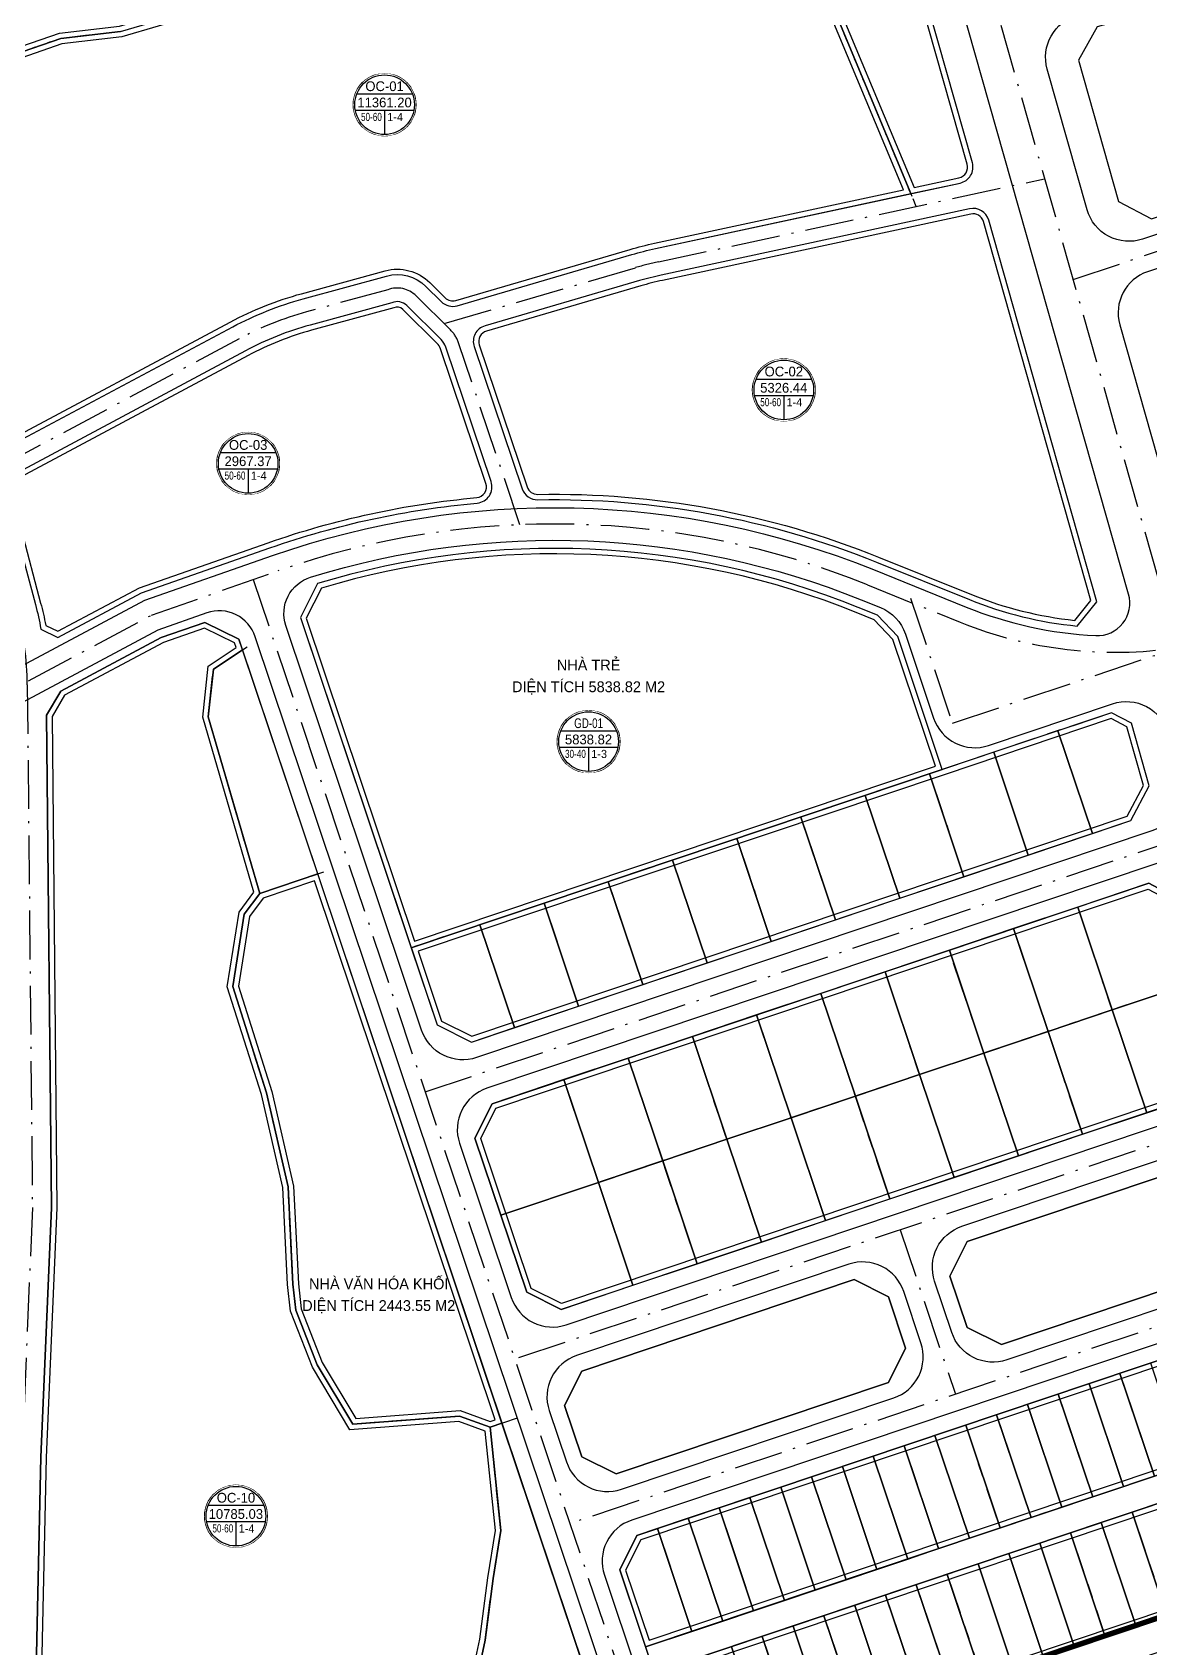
# Model space of a CAD drawing. Header units: millimetres. Extents: x 567980 to 569372, y 2065777 to 2066674.
# Drawn here: x 568266.4 to 568472.5, y 2065987.2 to 2066285.1 of the extents above; entities that cross this region are included whole.
import ezdxf
from ezdxf.enums import TextEntityAlignment as Align

# ---------------------------------------------------------------- set-up
doc = ezdxf.new("R2010")
doc.units = ezdxf.units.MM
for name, pattern in [('ACAD_ISO10W100', [18.5, 12, -3, 0.5, -3]), ('CENTER', [3, 1.5, -0.5, 0.5, -0.5]), ('DOT', [0.25, 0, -0.25]), ('HIDDEN', [0.75, 0.5, -0.25])]:
    doc.linetypes.add(name, pattern=pattern)
doc.layers.add('boDnv', color=54, linetype='Continuous', lineweight=25)
for name, color, linetype in [('BoThamCo', 94, 'Continuous'), ('ChiaLo', 128, 'CENTER'), ('dat cong cong', 240, 'Continuous'), ('datHTKT', 20, 'Continuous'), ('datOBt', 42, 'Continuous'), ('datOlienke', 42, 'Continuous'), ('datOXh', 42, 'Continuous'), ('datTruog', 134, 'Continuous'), ('ddc', 32, 'Continuous'), ('ghi_chu', 7, 'Continuous'), ('LogDg', 7, 'Continuous'), ('loKBT', 42, 'Continuous'), ('LoLK', 6, 'Continuous'), ('RANHGIOI', 2, 'HIDDEN'), ('TimDg', 222, 'Continuous'), ('ViaHeS', 32, 'Continuous')]:
    doc.layers.add(name, color=color, linetype=linetype)
doc.styles.add('avantH', font='', dxfattribs={"height": 10})
doc.styles.add('avh', font='')
doc.styles.add('rms', font='romans.shx', dxfattribs={"width": 0.7, "bigfont": 'vns.shx'})
doc.styles.get('avantH').set_extended_font_data('.VnAvantH')
doc.styles.get('avh').set_extended_font_data('.VnAvantH')
doc.linetypes.add('ADL', pattern='A,0.125,-0.15,["++",rms,S=0.5,R=0,X=0,Y=-0.2245],-1.35,1.125', length=2.75)

# ---------------------------------------------------------------- blocks, each defined once
blk = doc.blocks.new('sl')
at = {"layer": 'ghi_chu', "color": 158}
blk.add_circle((0, 0), 5.75, dxfattribs=at)
at = {"color": 158, "linetype": 'DOT'}
blk.add_wipeout([(0, 5.75), (0.97, 5.67), (1.86, 5.44), (2.47, 5.19), (3.13, 4.82), (3.79, 4.32), (4.43, 3.67), (4.91, 2.99), (5.2, 2.45), (5.53, 1.57), (5.7, 0.77), (5.75, 0), (5.69, -0.85), (5.5, -1.69), (5.23, -2.38), (4.83, -3.13), (4.38, -3.72), (3.93, -4.2), (2.99, -4.91), (2.42, -5.22), (1.54, -5.54), (0.63, -5.72), (0, -5.75), (-0.86, -5.69), (-1.59, -5.52), (-2.41, -5.22), (-3.14, -4.82), (-3.72, -4.39), (-4.31, -3.8), (-4.85, -3.09), (-5.21, -2.43), (-5.52, -1.6), (-5.69, -0.85), (-5.75, 0), (-5.66, 1.01), (-5.49, 1.72), (-5.12, 2.62), (-4.44, 3.66), (-3.55, 4.52), (-2.72, 5.07), (-1.72, 5.49), (-0.8, 5.69)], dxfattribs=at).dxf.layer = 'ghi_chu'
at = {"layer": 'ghi_chu', "color": 32}
for points in [[(-5.12, 2), (5.12, 2)], [(-5.41, -1), (5.41, -1)], [(0, -1), (0, -5.5)]]:
    blk.add_lwpolyline(points, dxfattribs=at)
at = {"layer": 'ghi_chu'}
blk.add_circle((0, 0), 5.5, dxfattribs=at)
at = {"layer": 'ghi_chu', "style": 'avh'}
for tag, height, p in [('SOLO', 1.25, (0, 2.51)), ('DT', 1.5, (-0.01, -0.49))]:
    blk.add_attdef(tag, text='', height=height, dxfattribs=at).set_placement(p, align=Align.CENTER)
blk.add_attdef('MD', text='', height=1.25, dxfattribs=at).set_placement((-0.5, -3), align=Align.RIGHT)
blk.add_attdef('TC', (0.5, -3.02), '', height=1.25, dxfattribs=at)
blk = doc.blocks.new('NEN')
at = {"layer": 'boDnv', "color": 10, "linetype": 'ADL', "ltscale": 0.25}
for points in [[(-337.86, -171.83, -0.100906), (-274.99, -183.41), (-257.86, -190.31, 0.069669), (-238.75, -195.07), (-235.79, -191.4), (-255.62, -121.54, 0.395422), (-257.97, -120.13), (-314.85, -132.37, 0.018157), (-318.83, -133.38), (-347.31, -141.71, 0.426286), (-348.64, -144.27), (-339.8, -170.47, 0.326995)], [(-349.12, -172.44, 0.485201), (-347.41, -169.81), (-355.79, -144.98, 0.116677), (-356.4, -144.01), (-362.75, -137.72, 0.3131), (-364.43, -137.43), (-379.59, -141.57, 0.056028), (-391.31, -146.24), (-434.2, -169.15, 0.361289), (-435.16, -171.52, -0.011809), (-433.13, -178.52), (-429.58, -191.88, -0.017292), (-428.64, -195.99), (-426.43, -197.09), (-411.36, -189.06), (-387.6, -180.76, -0.061745)], [(-272.33, -198.6), (-275.76, -194.96), (-279.1, -193.61, 0.170573), (-377.79, -189.13), (-380.58, -194.65), (-360.59, -254.22), (-264.49, -221.96)]]:
    blk.add_lwpolyline(points, format="xyb", close=True, dxfattribs=at)
blk.add_lwpolyline([(-350.55, -392.42), (-348.55, -382.98), (-347.1, -371.65), (-345.68, -362.91), (-347.58, -344.59), (-352.44, -342.85), (-372.52, -344.35), (-379.45, -332.8), (-383.47, -322.51), (-384.01, -317.59), (-384.91, -299.69), (-388.86, -282.5), (-395.14, -262.66), (-392.97, -248.87), (-390.25, -245.23), (-399.67, -212.94), (-398.65, -203.5), (-393.52, -200.09), (-393.8, -199.24), (-399.36, -196.52), (-406.93, -199.16), (-425.15, -208.88), (-427.48, -212.81), (-426.6, -303.43), (-428.53, -349.46), (-429.6, -396.96, 0.463367)], format="xyb", dxfattribs=at)
for points in [[(-379.08, -243.1), (-388.54, -246.28), (-391.07, -249.67), (-393.09, -262.51), (-386.93, -281.97), (-382.92, -299.41), (-382.02, -317.43), (-381.51, -322.03), (-377.65, -331.92), (-371.44, -342.27), (-352.17, -340.82), (-346.64, -342.8), (-345.73, -342.5)], [(-211.9, -275.58), (-214.9, -281.27), (-333.5, -321.07), (-339.08, -318.29), (-348.37, -290.63), (-345.59, -285.04), (-225.22, -244.65), (-219.87, -247.47)], [(-193.19, -341.49), (-196.91, -328.37), (-202.26, -325.55), (-318.86, -364.68), (-321.64, -370.27), (-317.32, -383.15)], [(-192.46, -367.62), (-188.11, -359.37), (-191.27, -348.23), (-315.09, -389.78), (-310.77, -402.66), (-305.18, -405.44)]]:
    blk.add_lwpolyline(points, close=True, dxfattribs=at)
at = {"layer": 'BoThamCo'}
for points in [[(-114.05, -78.66), (-121.03, -59.36), (-127.55, -55.99), (-234.64, -85.61), (-238.09, -91.75), (-230.7, -117.81), (-224.59, -121.03), (-117.09, -84.95)], [(-392.32, -200.5), (-397.71, -204.07), (-398.66, -212.85), (-389.15, -245.43), (-378.45, -241.84)], [(-205.45, -312.91), (-202.08, -306.51), (-204.81, -296.87), (-210.92, -293.65), (-258.65, -309.66), (-261.8, -316), (-258.62, -325.48), (-252.29, -328.62)], [(-269.99, -329.29), (-273.17, -319.81), (-279.51, -316.66), (-329.75, -333.53), (-332.9, -339.86), (-329.72, -349.34), (-323.39, -352.49), (-273.14, -335.62)]]:
    blk.add_lwpolyline(points, close=True, dxfattribs=at)
at = {"layer": 'ChiaLo', "ltscale": 5}
for points in [[(-356.12, -429.92), (-354.86, -414.83), (-353.15, -406.81), (-351.91, -395.12), (-349.63, -392.93), (-347.57, -383.15), (-346.11, -371.79), (-344.67, -362.94), (-346.65, -343.86), (-352.31, -341.83), (-371.98, -343.31), (-378.55, -332.36), (-382.49, -322.27), (-383.02, -317.51), (-383.92, -299.55), (-387.89, -282.23), (-394.12, -262.59), (-392.02, -249.27), (-389.15, -245.43), (-398.66, -212.85), (-397.71, -204.07), (-389.74, -198.79)], [(-241.89, -215.44), (-235.53, -234.4)], [(-253.74, -219.41), (-247.38, -238.37)], [(-265.59, -223.39), (-259.23, -242.35)], [(-277.44, -227.37), (-271.08, -246.33)], [(-289.29, -231.34), (-282.93, -250.3)], [(-301.14, -235.32), (-294.78, -254.28)], [(-389.15, -245.43), (-375.61, -240.88)], [(-312.99, -239.3), (-306.63, -258.26)], [(-324.84, -243.27), (-318.48, -262.24)], [(-336.69, -247.25), (-330.33, -266.21)], [(-225.49, -285.88), (-238.22, -247.96)], [(-348.54, -251.23), (-342.18, -270.19)], [(-237.34, -289.86), (-250.07, -251.93)], [(-249.19, -293.83), (-261.92, -255.91)], [(-214.93, -261.24), (-344.67, -304.78)], [(-261.04, -297.81), (-273.77, -259.89)], [(-272.9, -301.79), (-285.62, -263.87)], [(-284.75, -305.76), (-297.47, -267.84)], [(-296.6, -309.74), (-309.32, -271.82)], [(-308.45, -313.72), (-321.17, -275.8)], [(-320.3, -317.7), (-333.02, -279.77)], [(-236.14, -335.87), (-229.78, -354.83)], [(-230.46, -333.96), (-224.09, -352.92)], [(-241.83, -337.77), (-235.47, -356.73)], [(-346.65, -343.86), (-341.62, -342.17)], [(-191.96, -342.13), (-317.95, -384.41)], [(-253.21, -341.59), (-246.84, -360.55)], [(-247.52, -339.68), (-241.16, -358.64)], [(-264.58, -345.41), (-258.22, -364.37)], [(-252.53, -362.46), (-258.9, -343.5)], [(-190.6, -346.95), (-316.36, -389.15)], [(-270.27, -347.32), (-263.91, -366.28)], [(-281.65, -351.14), (-275.29, -370.1)], [(-275.96, -349.23), (-269.6, -368.19)], [(-287.34, -353.05), (-280.97, -372.01)], [(-298.71, -356.86), (-292.35, -375.82)], [(-293.03, -354.95), (-286.66, -373.92)], [(-304.4, -358.77), (-298.04, -377.73)], [(-228.19, -359.57), (-221.83, -378.53)], [(-315.78, -362.59), (-309.42, -381.55)], [(-310.09, -360.68), (-303.73, -379.64)], [(-239.57, -363.38), (-233.2, -382.34)], [(-233.88, -361.48), (-227.51, -380.44)], [(-245.25, -365.29), (-238.89, -384.25)], [(-256.63, -369.11), (-250.27, -388.07)], [(-244.58, -386.16), (-250.94, -367.2)], [(-262.32, -371.02), (-255.96, -389.98)], [(-273.7, -374.84), (-267.33, -393.8)], [(-268.01, -372.93), (-261.64, -391.89)], [(-279.38, -376.75), (-273.02, -395.71)], [(-290.76, -380.56), (-284.4, -399.53)], [(-285.07, -378.66), (-278.71, -397.62)], [(-296.45, -382.47), (-290.09, -401.43)], [(-302.14, -384.38), (-295.77, -403.34)]]:
    blk.add_lwpolyline(points, dxfattribs=at)
at = {"layer": 'dat cong cong'}
blk.add_lwpolyline([(-378.45, -241.84), (-389.15, -245.43), (-392.02, -249.27), (-394.12, -262.59), (-387.89, -282.23), (-383.92, -299.55), (-383.02, -317.51), (-382.49, -322.27), (-378.55, -332.36), (-371.98, -343.31), (-352.31, -341.83), (-346.65, -343.86), (-344.46, -343.13)], close=True, dxfattribs=at)
at = {"layer": 'datHTKT'}
blk.add_lwpolyline([(-344.46, -343.13), (-346.65, -343.86), (-344.67, -362.94), (-346.11, -371.79), (-347.57, -383.15), (-349.63, -392.93), (-351.91, -395.12), (-353.15, -406.81), (-354.86, -414.83), (-355.58, -423.41), (-326.11, -413.52), (-322.96, -407.19)], close=True, dxfattribs=at)
at = {"layer": 'datOBt'}
blk.add_lwpolyline([(-210.83, -275.69), (-214.2, -282.09), (-333.57, -322.15), (-339.9, -319), (-349.45, -290.56), (-346.3, -284.23), (-225.14, -243.57), (-219.03, -246.79)], close=True, dxfattribs=at)
at = {"layer": 'datOlienke'}
for points in [[(-191.96, -342.13), (-196.07, -327.68), (-202.17, -324.46), (-319.57, -363.86), (-322.72, -370.19), (-317.95, -384.41)], [(-191.76, -368.44), (-187.04, -359.48), (-190.6, -346.95), (-316.36, -389.15), (-311.58, -403.38), (-305.25, -406.52)]]:
    blk.add_lwpolyline(points, close=True, dxfattribs=at)
at = {"layer": 'datTruog', "linetype": 'ByBlock'}
blk.add_lwpolyline([(-271.45, -198.08), (-275.19, -194.11), (-278.73, -192.68, 0.171311), (-378.49, -188.3), (-381.66, -194.57), (-361.22, -255.48), (-263.22, -222.59)], format="xyb", close=True, dxfattribs=at)
at = {"layer": 'ddc'}
for points in [[(-337.84, -172.83, -0.100906), (-275.37, -184.33), (-258.23, -191.24, 0.071574), (-238.31, -196.12), (-234.69, -191.63), (-254.66, -121.27, 0.395422), (-258.18, -119.15), (-315.06, -131.4, 0.018157), (-319.11, -132.42), (-347.59, -140.75, 0.426286), (-349.59, -144.59), (-340.74, -170.79, 0.326995), (-337.84, -172.83)], [(-349.03, -173.44, 0.485201), (-346.46, -169.49), (-354.84, -144.66, 0.116677), (-355.7, -143.29), (-362.04, -137.01, 0.302819), (-364.77, -136.48), (-379.85, -140.6, 0.056028), (-391.79, -145.35), (-434.67, -168.27, 0.361289), (-436.12, -171.82, -0.011809), (-434.09, -178.78), (-430.55, -192.14, -0.019347), (-429.53, -196.67), (-426.41, -198.22), (-410.96, -189.98), (-387.27, -181.7, -0.061745), (-349.03, -173.44)], [(-349.63, -392.93), (-347.57, -383.15), (-346.11, -371.79), (-344.67, -362.94), (-346.65, -343.86), (-352.31, -341.83), (-371.98, -343.31), (-378.55, -332.36), (-382.49, -322.27), (-383.02, -317.51), (-383.92, -299.55), (-387.89, -282.23), (-394.12, -262.59), (-392.02, -249.27), (-389.15, -245.43), (-398.66, -212.85), (-397.71, -204.07), (-392.32, -200.5), (-392.99, -198.53), (-399.3, -195.44), (-407.34, -198.25), (-425.87, -208.13), (-428.49, -212.54), (-427.6, -303.41), (-429.53, -349.43), (-430.6, -396.93, 0.463367)]]:
    blk.add_lwpolyline(points, format="xyb", dxfattribs=at)
at = {"layer": 'LogDg'}
for points in [[(-238.3, -83.51), (-127.99, -53, -0.391769), (-118.33, -57.99), (-111.27, -77.52, -0.421043), (-116.24, -87.83), (-226.25, -124.75, -0.428104), (-236.49, -119.35), (-243.86, -93.4, -0.416202)], [(-303.34, -412.21), (-191.36, -374.63, 0.400458), (-181.7, -356.31), (-190.27, -326.14, 0.428104), (-200.51, -320.74), (-320.53, -361.02, 0.414214), (-325.56, -371.15), (-313.47, -407.17, 0.414214)]]:
    blk.add_lwpolyline(points, format="xyb", close=True, dxfattribs=at)
for points in [[(-103.78, -98.22, 0.407417), (-113.85, -93.36), (-225.33, -130.77, 0.400458), (-230.48, -140.54), (-222.28, -169.43, 0.428104), (-212.04, -174.83), (-98.55, -136.74, 0.421043), (-93.57, -126.44), (-103.78, -98.22)], [(-205.03, -274.14), (-213.23, -245.24, 0.428104), (-223.47, -239.84), (-347.25, -281.38, 0.414214), (-352.29, -291.51), (-342.74, -319.95, 0.414214), (-332.62, -324.99), (-210.18, -283.9, 0.400458), (-205.03, -274.14)], [(-199.01, -295.32), (-196.28, -304.95, -0.400458), (-201.43, -314.72), (-251.33, -331.47, -0.414214), (-261.46, -326.43), (-264.64, -316.95, -0.414214), (-259.6, -306.82), (-209.26, -289.92, -0.428104), (-199.01, -295.32)], [(-272.19, -338.47, 0.414214), (-267.15, -328.34), (-270.33, -318.86, 0.414214), (-280.46, -313.82), (-330.71, -330.68, 0.414214), (-335.75, -340.81), (-332.56, -350.29, 0.414214), (-322.43, -355.33), (-272.19, -338.47)]]:
    blk.add_lwpolyline(points, format="xyb", dxfattribs=at)
at = {"layer": 'loKBT'}
for points in [[(-225.04, -225.61), (-228.32, -214.04), (-231.99, -212.11), (-241.89, -215.44), (-235.53, -234.4), (-228.42, -232.01)], [(-241.89, -215.44), (-253.74, -219.41), (-247.38, -238.37), (-235.53, -234.4)], [(-253.74, -219.41), (-265.59, -223.39), (-259.23, -242.35), (-247.38, -238.37)], [(-265.59, -223.39), (-277.44, -227.37), (-271.08, -246.33), (-259.23, -242.35)], [(-277.44, -227.37), (-289.29, -231.34), (-282.93, -250.3), (-271.08, -246.33)], [(-289.29, -231.34), (-301.14, -235.32), (-294.78, -254.28), (-282.93, -250.3)], [(-301.14, -235.32), (-312.99, -239.3), (-306.63, -258.26), (-294.78, -254.28)], [(-312.99, -239.3), (-324.84, -243.27), (-318.48, -262.24), (-306.63, -258.26)], [(-324.84, -243.27), (-336.69, -247.25), (-330.33, -266.21), (-318.48, -262.24)], [(-219.03, -246.79), (-225.14, -243.57), (-238.22, -247.96), (-231.86, -266.92), (-214.93, -261.24)], [(-336.69, -247.25), (-348.54, -251.23), (-342.18, -270.19), (-330.33, -266.21)], [(-238.22, -247.96), (-250.07, -251.93), (-243.71, -270.9), (-231.86, -266.92)], [(-348.54, -251.23), (-361.22, -255.48), (-356.44, -269.7), (-350.11, -272.85), (-342.18, -270.19)], [(-250.07, -251.93), (-261.92, -255.91), (-255.56, -274.87), (-243.71, -270.9)], [(-261.92, -255.91), (-273.77, -259.89), (-267.41, -278.85), (-255.56, -274.87)], [(-273.77, -259.89), (-285.62, -263.87), (-279.26, -282.83), (-267.41, -278.85)], [(-214.93, -261.24), (-231.86, -266.92), (-225.49, -285.88), (-214.2, -282.09), (-210.83, -275.69)], [(-285.62, -263.87), (-297.47, -267.84), (-291.11, -286.8), (-279.26, -282.83)], [(-297.47, -267.84), (-309.32, -271.82), (-302.96, -290.78), (-291.11, -286.8)], [(-231.86, -266.92), (-243.71, -270.9), (-237.34, -289.86), (-225.49, -285.88)], [(-243.71, -270.9), (-255.56, -274.87), (-249.19, -293.83), (-237.34, -289.86)], [(-309.32, -271.82), (-321.17, -275.8), (-314.81, -294.76), (-302.96, -290.78)], [(-321.17, -275.8), (-333.02, -279.77), (-326.66, -298.73), (-314.81, -294.76)], [(-255.56, -274.87), (-267.41, -278.85), (-261.04, -297.81), (-249.19, -293.83)], [(-333.02, -279.77), (-346.3, -284.23), (-349.45, -290.56), (-344.67, -304.78), (-326.66, -298.73)], [(-267.41, -278.85), (-279.26, -282.83), (-272.9, -301.79), (-261.04, -297.81)], [(-279.26, -282.83), (-291.11, -286.8), (-284.75, -305.76), (-272.9, -301.79)], [(-291.11, -286.8), (-302.96, -290.78), (-296.6, -309.74), (-284.75, -305.76)], [(-302.96, -290.78), (-314.81, -294.76), (-308.45, -313.72), (-296.6, -309.74)], [(-314.81, -294.76), (-326.66, -298.73), (-320.3, -317.7), (-308.45, -313.72)], [(-326.66, -298.73), (-344.67, -304.78), (-339.9, -319), (-333.57, -322.15), (-320.3, -317.7)]]:
    blk.add_lwpolyline(points, close=True, dxfattribs=at)
at = {"layer": 'LoLK'}
for points in [[(-224.77, -332.05), (-230.46, -333.96), (-224.09, -352.92), (-218.4, -351.01)], [(-236.14, -335.87), (-241.83, -337.77), (-235.47, -356.73), (-229.78, -354.83)], [(-230.46, -333.96), (-236.14, -335.87), (-229.78, -354.83), (-224.09, -352.92)], [(-241.83, -337.77), (-247.52, -339.68), (-241.16, -358.64), (-235.47, -356.73)], [(-253.21, -341.59), (-258.9, -343.5), (-252.53, -362.46), (-246.84, -360.55)], [(-247.52, -339.68), (-253.21, -341.59), (-246.84, -360.55), (-241.16, -358.64)], [(-264.58, -345.41), (-270.27, -347.32), (-263.91, -366.28), (-258.22, -364.37)], [(-258.9, -343.5), (-264.58, -345.41), (-258.22, -364.37), (-252.53, -362.46)], [(-270.27, -347.32), (-275.96, -349.23), (-269.6, -368.19), (-263.91, -366.28)], [(-281.65, -351.14), (-287.34, -353.05), (-280.97, -372.01), (-275.29, -370.1)], [(-275.96, -349.23), (-281.65, -351.14), (-275.29, -370.1), (-269.6, -368.19)], [(-287.34, -353.05), (-293.03, -354.95), (-286.66, -373.92), (-280.97, -372.01)], [(-298.71, -356.86), (-304.4, -358.77), (-300.9, -369.2), (-298.04, -377.73), (-292.35, -375.82)], [(-293.03, -354.95), (-298.71, -356.86), (-292.35, -375.82), (-286.66, -373.92)], [(-304.4, -358.77), (-310.09, -360.68), (-303.73, -379.64), (-298.04, -377.73)], [(-228.19, -359.57), (-233.88, -361.48), (-227.51, -380.44), (-221.83, -378.53)], [(-222.5, -357.66), (-228.19, -359.57), (-221.83, -378.53), (-216.14, -376.62)], [(-315.78, -362.59), (-319.57, -363.86), (-322.72, -370.19), (-317.95, -384.41), (-309.42, -381.55)], [(-310.09, -360.68), (-315.78, -362.59), (-309.42, -381.55), (-303.73, -379.64)], [(-239.57, -363.38), (-245.25, -365.29), (-238.89, -384.25), (-233.2, -382.34)], [(-233.88, -361.48), (-239.57, -363.38), (-233.2, -382.34), (-227.51, -380.44)], [(-245.25, -365.29), (-250.94, -367.2), (-244.58, -386.16), (-238.89, -384.25)], [(-256.63, -369.11), (-262.32, -371.02), (-255.96, -389.98), (-250.27, -388.07)], [(-250.94, -367.2), (-256.63, -369.11), (-250.27, -388.07), (-244.58, -386.16)], [(-262.32, -371.02), (-268.01, -372.93), (-261.64, -391.89), (-255.96, -389.98)], [(-273.7, -374.84), (-279.38, -376.75), (-273.02, -395.71), (-267.33, -393.8)], [(-268.01, -372.93), (-273.7, -374.84), (-267.33, -393.8), (-261.64, -391.89)], [(-279.38, -376.75), (-285.07, -378.66), (-278.71, -397.62), (-273.02, -395.71)], [(-290.76, -380.56), (-296.45, -382.47), (-290.09, -401.43), (-284.4, -399.53)], [(-285.07, -378.66), (-290.76, -380.56), (-284.4, -399.53), (-278.71, -397.62)], [(-296.45, -382.47), (-302.14, -384.38), (-295.77, -403.34), (-290.09, -401.43)], [(-302.14, -384.38), (-307.82, -386.29), (-301.46, -405.25), (-295.77, -403.34)]]:
    blk.add_lwpolyline(points, close=True, dxfattribs=at)
at = {"layer": 'TimDg', "linetype": 'ACAD_ISO10W100', "ltscale": 0.75}
for points in [[(-282.7, 21.46), (-168.82, -379.72)], [(-239.08, -132.22), (-104.62, -87.09)], [(-269.08, -190.99), (-261.34, -214.05), (-219.8, -200.11)], [(-270.99, -307.48), (-260.81, -337.81)], [(-187.68, -313.27), (-331.91, -361.67)]]:
    blk.add_lwpolyline(points, dxfattribs=at)
for points in [[(-466.8, -23.68), (-462.71, -88.74), (-450.67, -138.79, 0.027613), (-445.91, -154.65), (-441.38, -167.21, -0.021791), (-437.48, -179.68), (-433.93, -193.04, -0.062497), (-432.04, -206.98), (-431.1, -303.36), (-433.03, -349.32), (-434.47, -413.13), (-433.42, -437.04), (-430.18, -467.43)], [(-355.12, -140.35), (-319.81, -130.02, -0.018157), (-315.59, -128.95), (-244.36, -113.62)], [(-341.14, -177.43), (-352.48, -143.86, 0.116677), (-353.94, -141.52), (-360.28, -135.23, 0.292542), (-365.55, -134.1), (-380.51, -138.19, 0.056028), (-392.96, -143.15), (-440.84, -168.73)]]:
    blk.add_lwpolyline(points, format="xyb", dxfattribs=at)
at = {"layer": 'ViaHeS'}
for points in [[(-224.59, -121.03), (-117.09, -84.95), (-114.05, -78.66), (-121.03, -59.36), (-127.55, -55.99), (-234.64, -85.61), (-238.09, -91.75), (-230.7, -117.81)], [(-210.83, -275.69), (-214.2, -282.09), (-333.57, -322.15), (-339.9, -319), (-349.45, -290.56), (-346.3, -284.23), (-225.14, -243.57), (-219.03, -246.79)], [(-261.8, -316), (-258.65, -309.66), (-210.92, -293.65), (-204.81, -296.87), (-202.08, -306.51), (-205.45, -312.91), (-252.29, -328.62), (-258.62, -325.48)], [(-279.51, -316.66), (-273.17, -319.81), (-269.99, -329.29), (-273.14, -335.62), (-323.39, -352.49), (-329.72, -349.34), (-332.9, -339.86), (-329.75, -333.53)], [(-319.57, -363.86), (-202.17, -324.46), (-196.07, -327.68), (-187.04, -359.48), (-191.76, -368.44), (-305.25, -406.52), (-311.58, -403.38), (-322.72, -370.19)]]:
    blk.add_lwpolyline(points, close=True, dxfattribs=at)
for points in [[(-337.84, -172.83, -0.100906), (-275.37, -184.33), (-258.23, -191.24, 0.071574), (-238.31, -196.12), (-234.69, -191.63), (-254.66, -121.27, 0.395422), (-258.18, -119.15), (-315.06, -131.4, 0.018157), (-319.11, -132.42), (-347.59, -140.75, 0.426286), (-349.59, -144.59), (-340.74, -170.79, 0.326995), (-337.84, -172.83)], [(-349.03, -173.44, 0.485201), (-346.46, -169.49), (-354.84, -144.66, 0.116677), (-355.7, -143.29), (-362.04, -137.01, 0.302819), (-364.77, -136.48), (-379.85, -140.6, 0.056028), (-391.79, -145.35), (-434.67, -168.27, 0.361289), (-436.12, -171.82, -0.011809), (-434.09, -178.78), (-430.55, -192.14, -0.019347), (-429.53, -196.67), (-426.41, -198.22), (-410.96, -189.98), (-387.27, -181.7, -0.061745), (-349.03, -173.44)], [(-367.7, -427.48), (-371.77, -417.33, 0.127242), (-381.43, -404.22), (-388.81, -398.21, 0.209295), (-397.7, -395.75), (-427.18, -399.97, -0.463367), (-430.6, -396.93), (-429.53, -349.43), (-427.6, -303.41), (-428.49, -212.54), (-425.87, -208.13), (-407.34, -198.25), (-399.3, -195.44), (-392.99, -198.53), (-322.96, -407.19), (-326.11, -413.52), (-367.7, -427.48)]]:
    blk.add_lwpolyline(points, format="xyb", dxfattribs=at)
blk.add_lwpolyline([(-225.04, -225.61), (-228.32, -214.04), (-231.99, -212.11), (-263.22, -222.59), (-271.45, -198.08), (-275.19, -194.11), (-278.73, -192.68, 0.171311), (-378.49, -188.3), (-381.66, -194.57), (-356.44, -269.7), (-350.11, -272.85), (-228.42, -232.01)], format="xyb", close=True, dxfattribs=at)
blk.add_lwpolyline([(-190.6, -346.95), (-191.96, -342.13), (-317.95, -384.41), (-316.36, -389.15), (-190.6, -346.95)], dxfattribs=at)
at = {"layer": 'ghi_chu', "style": 'avantH'}
for s, p in [('nhµ trÎ', (-328.48, -204.32)), ('diÖn tÝch 5838.82 m2', (-328.48, -208.32)), ('nhµ v¨n hãa khèi', (-367.2, -318.45)), ('diÖn tÝch 2443.55 m2', (-367.2, -322.45))]:
    blk.add_text(s, height=2, dxfattribs=at).set_placement(p, align=Align.CENTER)
at = {"layer": 'ghi_chu'}
ref = blk.add_blockref('sl', (-328.48, -217.44), dxfattribs=at)
ref.add_attrib('DT', '5838.82', dxfattribs={"height": 1.8, "style": 'avh'}).set_placement((-328.49, -217.94), align=Align.CENTER)
ref.add_attrib('MD', '30-40', dxfattribs={"height": 1.5, "style": 'avh', "width": 0.75}).set_placement((-328.98, -220.44), align=Align.RIGHT)
ref.add_attrib('TC', '1-3', (-327.98, -220.46), dxfattribs={"height": 1.5, "style": 'avh'})
ref.add_attrib('SOLO', 'gd-01', dxfattribs={"height": 1.8, "style": 'avh', "width": 0.75}).set_placement((-328.48, -214.94), align=Align.CENTER)
at = {"layer": 'boDnv', "color": 10, "linetype": 'ADL', "ltscale": 0.25}
blk.add_lwpolyline([(-229.11, -231.19), (-226.11, -225.5), (-229.17, -214.73), (-232.08, -213.2), (-262.9, -223.54), (-359.95, -256.11), (-355.63, -268.99), (-350.04, -271.77)], close=True, dxfattribs=at)
at = {"layer": 'ChiaLo', "ltscale": 5}
blk.add_lwpolyline([(-231.99, -212.11), (-361.22, -255.48)], dxfattribs=at)
at = {"layer": 'datOBt'}
blk.add_lwpolyline([(-228.42, -232.01), (-225.04, -225.61), (-228.32, -214.04), (-231.99, -212.11), (-263.22, -222.59), (-361.22, -255.48), (-356.44, -269.7), (-350.11, -272.85)], close=True, dxfattribs=at)
at = {"layer": 'LogDg'}
for points in [[(-507.04, -35.57), (-610.36, -46.22, 0.338571), (-617.44, -52.89), (-620.54, -71.85, 0.128574), (-614.78, -133.31), (-609.87, -146.81, 0.039408), (-601.9, -164.28), (-589.05, -187.41), (-542.89, -255.71, 0.39217), (-532.29, -258.18), (-486.18, -231.86, -0.007183), (-482.22, -229.67), (-410.36, -191.36), (-386.78, -183.12, -0.181821), (-275.93, -185.72), (-258.79, -192.63, 0.083755), (-234.91, -197.88, 0.513132), (-228.84, -190.24), (-284.13, 4.53, 0.412228), (-296.42, 11.44), (-378.82, -11.35, -0.020567), (-419.34, -20.78), (-464.56, -29.36, -0.021218), (-507.04, -35.57, 0.021218)], [(-274.62, -192.72, -0.219363), (-270.03, -197.59), (-264.82, -213.11, 0.414214), (-254.69, -218.15), (-231.81, -210.47, -0.428104), (-221.57, -215.87), (-219.25, -224.06, -0.400458), (-224.4, -233.83), (-349.16, -275.7, -0.414214), (-359.29, -270.66), (-384.33, -196.03, -0.420828), (-379.77, -187.12, -0.172814), (-278.17, -191.29), (-274.62, -192.72)], [(-389.97, -198.09, 0.41785), (-398.91, -193.71), (-407.94, -196.87), (-479.39, -234.97, 0.007183), (-483.2, -237.07), (-529.09, -263.25, 0.398341), (-532.27, -273.78, -0.086934), (-516.74, -325.7), (-501.97, -451.12), (-499.98, -463.48, 0.463047), (-484.31, -472.95), (-324.2, -419.21, 0.414214), (-319.16, -409.08), (-389.97, -198.09)]]:
    blk.add_lwpolyline(points, format="xyb", dxfattribs=at)
at = {"layer": 'RANHGIOI', "color": 1, "ltscale": 9, "const_width": 1}
blk.add_lwpolyline([(-56.84, 76.22, -0.005137), (-90.74, 62.09), (-377.22, -17.13, -0.020567), (-418.23, -26.68), (-463.44, -35.26, -0.021218), (-506.42, -41.54), (-623.64, -53.62), (-626.46, -70.88, 0.128574), (-620.42, -135.36), (-615.5, -148.86, 0.039408), (-607.14, -167.19), (-594.17, -190.55), (-547.57, -259.49, -0.11987), (-522.7, -326.4), (-507.92, -451.95), (-504.47, -473.28), (-499.27, -471.64), (-50.48, -321.02, 0.050684)], format="xyb", dxfattribs=at)
at = {"layer": 'TimDg', "linetype": 'ACAD_ISO10W100', "ltscale": 0.75}
for points in [[(-358.63, -282.04), (-15.32, -166.82, 0.050829), (-9.78, -164.31), (222.74, -29.04)], [(-539.92, -265.99), (-484.69, -234.46, -0.007183), (-480.81, -232.32), (-409.15, -194.11), (-385.79, -185.95, -0.181821), (-277.05, -188.51), (-259.91, -195.41, 0.134331), (-219.81, -200.09)]]:
    blk.add_lwpolyline(points, format="xyb", dxfattribs=at)
for points in [[(-390.35, -187.54), (-309.96, -427.09)], [(9.15, -213.46), (-342.09, -331.34)]]:
    blk.add_lwpolyline(points, dxfattribs=at)
at = {"layer": 'ViaHeS'}
blk.add_lwpolyline([(-263.22, -222.59), (-361.22, -255.48)], dxfattribs=at)
at = {"layer": 'ghi_chu'}
ref = blk.add_blockref('sl', (-366.12, -99.97), dxfattribs=at)
ref.add_attrib('DT', '11361.20', dxfattribs={"height": 1.8, "style": 'avh'}).set_placement((-366.13, -100.46), align=Align.CENTER)
ref.add_attrib('MD', '50-60', dxfattribs={"height": 1.5, "style": 'avh', "width": 0.75}).set_placement((-366.62, -102.97), align=Align.RIGHT)
ref.add_attrib('TC', '1-4', (-365.62, -102.99), dxfattribs={"height": 1.5, "style": 'avh'})
ref.add_attrib('SOLO', 'oc-01', dxfattribs={"height": 1.8, "style": 'avh'}).set_placement((-366.12, -97.46), align=Align.CENTER)
ref = blk.add_blockref('sl', (-292.46, -152.58), dxfattribs=at)
ref.add_attrib('DT', '5326.44', dxfattribs={"height": 1.8, "style": 'avh'}).set_placement((-292.47, -153.08), align=Align.CENTER)
ref.add_attrib('MD', '50-60', dxfattribs={"height": 1.5, "style": 'avh', "width": 0.75}).set_placement((-292.96, -155.58), align=Align.RIGHT)
ref.add_attrib('TC', '1-4', (-291.96, -155.6), dxfattribs={"height": 1.5, "style": 'avh'})
ref.add_attrib('SOLO', 'oc-02', dxfattribs={"height": 1.8, "style": 'avh'}).set_placement((-292.46, -150.08), align=Align.CENTER)
ref = blk.add_blockref('sl', (-391.29, -166.13), dxfattribs=at)
ref.add_attrib('DT', '2967.37', dxfattribs={"height": 1.8, "style": 'avh'}).set_placement((-391.3, -166.62), align=Align.CENTER)
ref.add_attrib('MD', '50-60', dxfattribs={"height": 1.5, "style": 'avh', "width": 0.75}).set_placement((-391.79, -169.12), align=Align.RIGHT)
ref.add_attrib('TC', '1-4', (-390.79, -169.15), dxfattribs={"height": 1.5, "style": 'avh'})
ref.add_attrib('SOLO', 'oc-03', dxfattribs={"height": 1.8, "style": 'avh'}).set_placement((-391.29, -163.62), align=Align.CENTER)
ref = blk.add_blockref('sl', (-393.54, -360.29), dxfattribs=at)
ref.add_attrib('DT', '10785.03', dxfattribs={"height": 1.8, "style": 'avh'}).set_placement((-393.56, -360.79), align=Align.CENTER)
ref.add_attrib('MD', '50-60', dxfattribs={"height": 1.5, "style": 'avh', "width": 0.75}).set_placement((-394.04, -363.29), align=Align.RIGHT)
ref.add_attrib('TC', '1-4', (-393.04, -363.31), dxfattribs={"height": 1.5, "style": 'avh'})
ref.add_attrib('SOLO', 'oc-10', dxfattribs={"height": 1.8, "style": 'avh'}).set_placement((-393.54, -357.79), align=Align.CENTER)
at = {"layer": 'boDnv', "color": 10, "linetype": 'ADL', "ltscale": 0.25}
blk.add_lwpolyline([(-322.2, -49.57), (-310.2, -46.54), (-301.21, -73.59), (-288.05, -68.67), (-285.79, -73.6), (-268.41, -115.22), (-260.14, -113.44, 0.433258), (-258.63, -110.93), (-290.47, 1.23), (-295.94, 4.31), (-376.95, -18.1, -0.020567), (-418.04, -27.66), (-459.07, -35.45), (-461.36, -38.4), (-458.25, -88.07), (-457.13, -92.7), (-451.94, -93.06), (-434.82, -89.79), (-426.08, -86.77), (-415.02, -85.51), (-388.52, -77.66), (-339.2, -52.43), (-328.96, -51.14)], format="xyb", close=True, dxfattribs=at)
blk.add_lwpolyline([(-387.77, -79.53), (-414.62, -87.47), (-425.64, -88.73), (-434.3, -91.73), (-451.82, -95.07), (-456.64, -94.74), (-446.29, -137.74, 0.027613), (-441.68, -153.12), (-438.41, -162.17, 0.457076), (-437, -162.71), (-394.61, -140.06, -0.056028), (-381.43, -134.82), (-366.03, -130.61, -0.26799), (-357.8, -132.76), (-354.96, -135.58, 0.272765), (-352.99, -136.08), (-320.8, -126.66, -0.018157), (-316.33, -125.53), (-270.4, -115.64), (-287.62, -74.41)], format="xyb", dxfattribs=at)
at = {"layer": 'ChiaLo', "elevation": 0}
for points in [[(-268.03, -118.72), (-286.7, -74.01)], [(-414.82, -86.49), (-425.86, -87.75), (-434.56, -90.76), (-451.88, -94.07), (-470.29, -92.81), (-473.22, -93.14), (-559.23, -123.17), (-565.96, -113.31), (-571.19, -101.61), (-577.99, -93.83), (-582.91, -87.13), (-585.62, -83.28)]]:
    blk.add_lwpolyline(points, dxfattribs=at)
at = {"layer": 'datOXh', "linetype": 'ByBlock'}
blk.add_lwpolyline([(-321.96, -50.54), (-310.85, -47.73), (-301.84, -74.89), (-288.57, -69.93), (-286.7, -74.01), (-269.01, -116.37), (-259.93, -114.41, 0.433258), (-257.67, -110.66), (-289.63, 1.9), (-295.81, 5.38), (-377.22, -17.13, -0.020567), (-418.23, -26.68), (-459.63, -34.53), (-462.38, -38.09), (-459.24, -88.22), (-457.93, -93.65), (-451.88, -94.07), (-434.56, -90.76), (-425.86, -87.75), (-414.82, -86.49), (-388.14, -78.59), (-338.9, -53.4), (-328.78, -52.13)], format="xyb", close=True, dxfattribs=at)
at = {"layer": 'ddc'}
blk.add_lwpolyline([(-414.82, -86.49), (-425.86, -87.75), (-434.56, -90.76), (-451.88, -94.07), (-457.93, -93.65), (-447.26, -137.97, 0.027613), (-442.62, -153.46), (-439.35, -162.51, 0.457076), (-436.53, -163.59), (-394.14, -140.94, -0.056028), (-381.17, -135.78), (-365.76, -131.57, -0.26799), (-358.51, -133.48), (-355.66, -136.29, 0.272765), (-352.71, -137.04), (-320.51, -127.62, -0.018157), (-316.12, -126.51), (-269.01, -116.37), (-286.7, -74.01)], format="xyb", dxfattribs=at)
at = {"layer": 'ViaHeS'}
blk.add_lwpolyline([(-365.76, -131.57, -0.26799), (-358.51, -133.48), (-355.66, -136.29, 0.272765), (-352.71, -137.04), (-320.51, -127.62, -0.018157), (-316.12, -126.51), (-259.93, -114.41, 0.433258), (-257.67, -110.66), (-289.63, 1.9), (-295.81, 5.38), (-377.22, -17.13, -0.020567), (-418.23, -26.68), (-459.63, -34.53), (-462.38, -38.09), (-459.24, -88.22), (-447.26, -137.97, 0.027613), (-442.62, -153.46), (-439.35, -162.51, 0.457076), (-436.53, -163.59), (-394.14, -140.94, -0.056028), (-381.17, -135.78), (-365.76, -131.57)], format="xyb", dxfattribs=at)

msp = doc.modelspace()

# ---------------------------------------------------------------- linework, layer by layer
at = {"layer": 'RANHGIOI', "color": 1, "ltscale": 9, "const_width": 1}
msp.add_lwpolyline([(568640.64, 2066447.92, -0.005137), (568606.74, 2066433.79), (568320.26, 2066354.56, -0.020567), (568279.26, 2066345.02), (568234.04, 2066336.44, -0.021218), (568191.06, 2066330.16), (568073.84, 2066318.08), (568071.02, 2066300.81, 0.128574), (568077.06, 2066236.34), (568081.98, 2066222.84, 0.039408), (568090.34, 2066204.51), (568103.31, 2066181.14), (568149.91, 2066112.2, -0.11987), (568174.78, 2066045.3), (568189.56, 2065919.75), (568193.01, 2065898.42), (568198.21, 2065900.06), (568647, 2066050.67, 0.050684)], format="xyb", dxfattribs=at)

# ---------------------------------------------------------------- next in the draw order: block references
at = {"layer": 'boDnv'}
msp.add_blockref('NEN', (568697.48, 2066371.7), dxfattribs=at)

doc.saveas('drawing.dxf')
